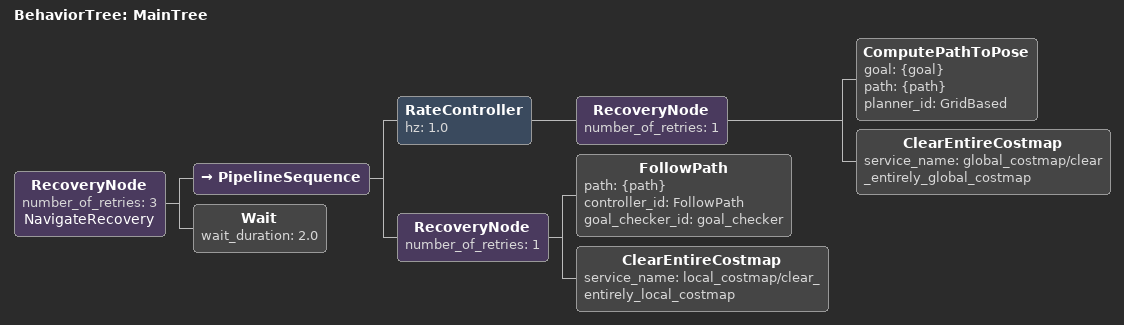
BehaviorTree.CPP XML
<!-- Replan at 1 Hz, clear costmaps on failure. No blind backup recovery. -->
<root BTCPP_format="4" main_tree_to_execute="MainTree">
  <BehaviorTree ID="MainTree">
    <RecoveryNode number_of_retries="3" name="NavigateRecovery">
      <PipelineSequence>
        <RateController hz="1.0">
          <RecoveryNode number_of_retries="1">
            <ComputePathToPose goal="{goal}" path="{path}" planner_id="GridBased"/>
            <ClearEntireCostmap service_name="global_costmap/clear_entirely_global_costmap"/>
          </RecoveryNode>
        </RateController>
        <RecoveryNode number_of_retries="1">
          <FollowPath path="{path}" controller_id="FollowPath" goal_checker_id="goal_checker"/>
          <ClearEntireCostmap service_name="local_costmap/clear_entirely_local_costmap"/>
        </RecoveryNode>
      </PipelineSequence>
      <Wait wait_duration="2.0"/>
    </RecoveryNode>
  </BehaviorTree>
</root>
